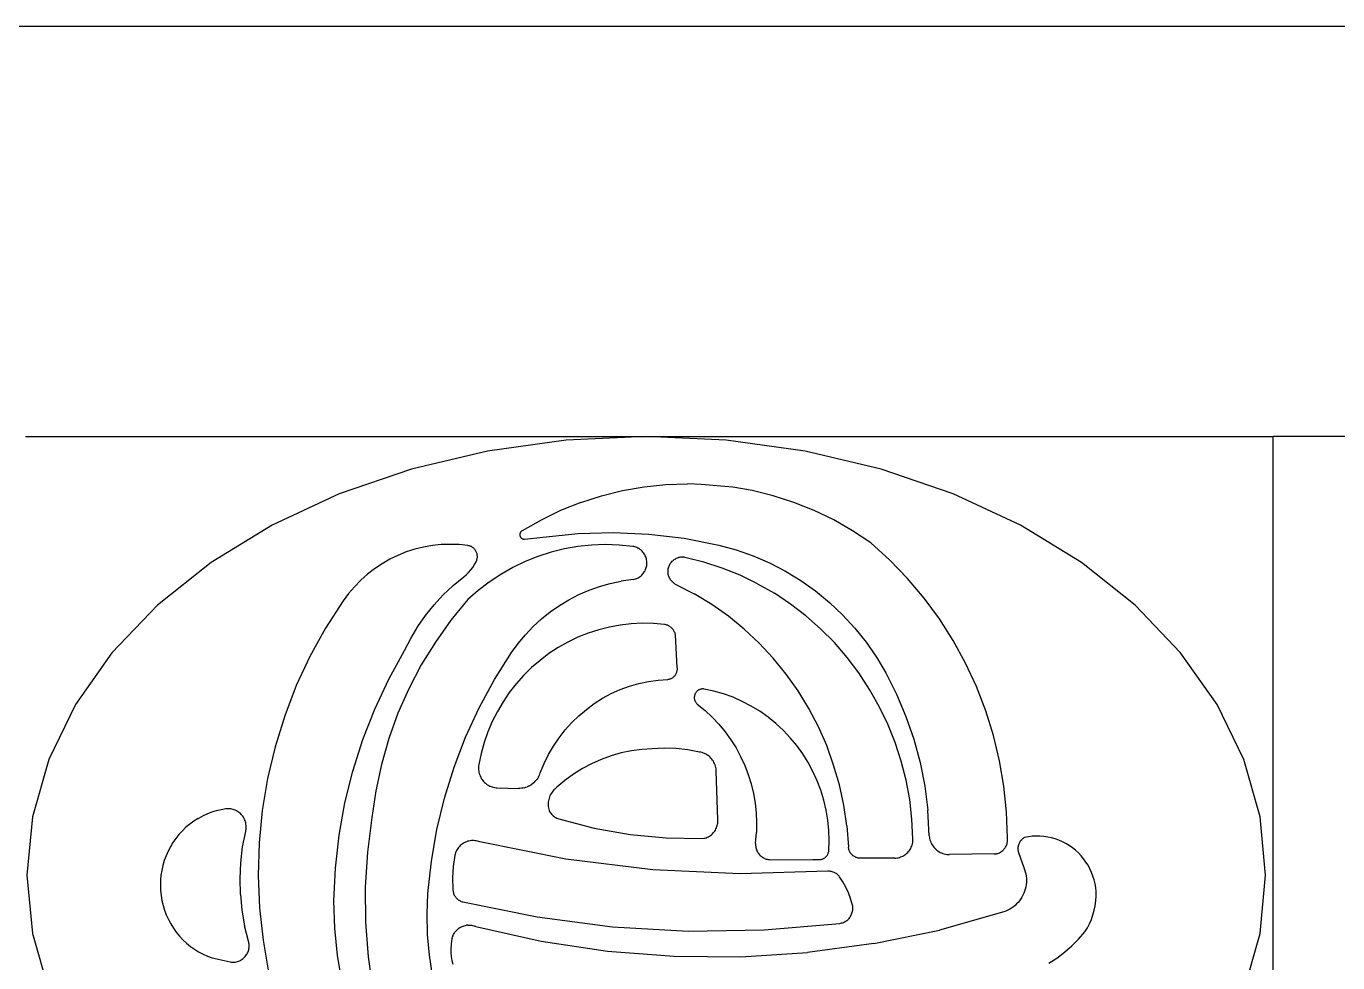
# Model space of a CAD drawing. Extents: x 396092 to 455492, y 17293 to 132793.
# Drawn here: x 421799.6 to 422009, y 60957 to 61106.4 of the extents above; entities that cross this region are included whole.
import ezdxf

# ---------------------------------------------------------------- set-up
doc = ezdxf.new("R2010")
doc.units = 0
doc.header["$LTSCALE"] = 1000
doc.header["$MEASUREMENT"] = 0
doc.layers.add('MU', color=34, linetype='Continuous')

msp = doc.modelspace()

# ---------------------------------------------------------------- linework, layer by layer
at = {"layer": 'MU', "color": 37}
for p, q in [((417801.55, 61106.41), (423231.55, 61106.41)), ((421799.51, 61040.95), (421898.63, 61040.95)), ((421885.85, 61040.37), (421873.28, 61038.62)), ((421898.63, 61040.95), (421885.85, 61040.37)), ((421898.63, 61040.95), (421998.73, 61040.95)), ((421911.41, 61040.37), (421898.63, 61040.95)), ((421923.98, 61038.62), (421911.41, 61040.37)), ((422018.51, 61040.95), (421998.73, 61040.95)), ((421998.73, 60900.95), (421998.73, 61040.95)), ((421873.28, 61038.62), (421861.13, 61035.75)), ((421936.13, 61035.75), (421923.98, 61038.62)), ((421861.13, 61035.75), (421849.6, 61031.78)), ((421947.66, 61031.78), (421936.13, 61035.75)), ((421901.73, 61033.27), (421905.19, 61033.39)), ((421907.41, 61033.31), (421905.19, 61033.39)), ((421849.6, 61031.78), (421838.88, 61026.78)), ((421888.19, 61030.42), (421891.5, 61031.48)), ((421891.5, 61031.48), (421894.86, 61032.31)), ((421894.86, 61032.31), (421898.28, 61032.91)), ((421898.28, 61032.91), (421901.73, 61033.27)), ((421912.45, 61032.85), (421907.41, 61033.31)), ((421915.52, 61032.32), (421912.45, 61032.85)), ((421918.89, 61031.49), (421915.52, 61032.32)), ((421922.19, 61030.43), (421918.89, 61031.49)), ((421958.38, 61026.78), (421947.66, 61031.78)), ((421888.19, 61030.42), (421884.96, 61029.13)), ((421925.42, 61029.14), (421922.19, 61030.43)), ((421881.83, 61027.62), (421878.8, 61025.9)), ((421884.96, 61029.13), (421881.83, 61027.62)), ((421928.56, 61027.63), (421925.42, 61029.14)), ((421931.58, 61025.91), (421928.56, 61027.63)), ((421838.88, 61026.78), (421829.15, 61020.83)), ((421878.44, 61025.34), (421878.43, 61025.29)), ((421878.43, 61025.29), (421878.43, 61025.24)), ((421878.43, 61025.24), (421878.44, 61025.2)), ((421878.45, 61025.43), (421878.44, 61025.38)), ((421878.44, 61025.38), (421878.44, 61025.34)), ((421878.44, 61025.2), (421878.44, 61025.15)), ((421878.44, 61025.15), (421878.45, 61025.1)), ((421878.46, 61025.47), (421878.45, 61025.43)), ((421878.45, 61025.1), (421878.47, 61025.06)), ((421878.48, 61025.52), (421878.46, 61025.47)), ((421878.47, 61025.06), (421878.48, 61025.02)), ((421878.49, 61025.56), (421878.48, 61025.52)), ((421878.48, 61025.02), (421878.5, 61024.97)), ((421878.51, 61025.6), (421878.49, 61025.56)), ((421878.54, 61025.65), (421878.51, 61025.6)), ((421878.56, 61025.68), (421878.54, 61025.65)), ((421878.59, 61025.72), (421878.56, 61025.68)), ((421878.62, 61025.76), (421878.59, 61025.72)), ((421878.65, 61025.79), (421878.62, 61025.76)), ((421878.69, 61025.82), (421878.65, 61025.79)), ((421878.72, 61025.85), (421878.69, 61025.82)), ((421878.76, 61025.87), (421878.72, 61025.85)), ((421878.8, 61025.9), (421878.76, 61025.87)), ((421882.13, 61024.89), (421887.75, 61025.47)), ((421887.75, 61025.47), (421893.4, 61025.64)), ((421893.4, 61025.64), (421899.05, 61025.38)), ((421899.05, 61025.38), (421904.67, 61024.7)), ((421934.49, 61023.98), (421931.58, 61025.91)), ((421968.11, 61020.83), (421958.38, 61026.78)), ((421861.67, 61022.96), (421860.31, 61022.52)), ((421863.06, 61023.3), (421861.67, 61022.96)), ((421864.47, 61023.55), (421863.06, 61023.3)), ((421865.89, 61023.69), (421864.47, 61023.55)), ((421867.31, 61023.74), (421865.89, 61023.69)), ((421868.74, 61023.69), (421867.31, 61023.74)), ((421870.16, 61023.54), (421868.74, 61023.69)), ((421870.27, 61023.52), (421870.16, 61023.54)), ((421870.39, 61023.5), (421870.27, 61023.52)), ((421870.5, 61023.46), (421870.39, 61023.5)), ((421870.6, 61023.42), (421870.5, 61023.46)), ((421870.71, 61023.37), (421870.6, 61023.42)), ((421870.81, 61023.31), (421870.71, 61023.37)), ((421870.9, 61023.25), (421870.81, 61023.31)), ((421871, 61023.18), (421870.9, 61023.25)), ((421871.08, 61023.11), (421871, 61023.18)), ((421871.17, 61023.03), (421871.08, 61023.11)), ((421871.24, 61022.94), (421871.17, 61023.03)), ((421871.32, 61022.85), (421871.24, 61022.94)), ((421878.5, 61024.97), (421878.52, 61024.93)), ((421878.52, 61024.93), (421878.55, 61024.89)), ((421878.55, 61024.89), (421878.57, 61024.85)), ((421878.57, 61024.85), (421878.6, 61024.82)), ((421878.6, 61024.82), (421878.63, 61024.78)), ((421878.63, 61024.78), (421878.67, 61024.75)), ((421878.67, 61024.75), (421878.7, 61024.72)), ((421878.7, 61024.72), (421878.74, 61024.69)), ((421878.74, 61024.69), (421878.78, 61024.67)), ((421878.78, 61024.67), (421878.82, 61024.65)), ((421878.82, 61024.65), (421878.86, 61024.63)), ((421878.86, 61024.63), (421878.9, 61024.61)), ((421878.9, 61024.61), (421878.95, 61024.6)), ((421878.95, 61024.6), (421878.99, 61024.59)), ((421878.99, 61024.59), (421879.04, 61024.58)), ((421879.04, 61024.58), (421879.08, 61024.57)), ((421879.08, 61024.57), (421879.13, 61024.57)), ((421879.13, 61024.57), (421879.17, 61024.57)), ((421879.17, 61024.57), (421882.13, 61024.89)), ((421885.56, 61023), (421883.43, 61022.47)), ((421887.72, 61023.38), (421885.56, 61023)), ((421889.9, 61023.61), (421887.72, 61023.38)), ((421892.09, 61023.69), (421889.9, 61023.61)), ((421894.28, 61023.62), (421892.09, 61023.69)), ((421896.46, 61023.4), (421894.28, 61023.62)), ((421896.63, 61023.37), (421896.46, 61023.4)), ((421896.8, 61023.33), (421896.63, 61023.37)), ((421896.96, 61023.28), (421896.8, 61023.33)), ((421897.13, 61023.22), (421896.96, 61023.28)), ((421897.28, 61023.15), (421897.13, 61023.22)), ((421897.43, 61023.06), (421897.28, 61023.15)), ((421897.58, 61022.97), (421897.43, 61023.06)), ((421897.72, 61022.86), (421897.58, 61022.97)), ((421904.67, 61024.7), (421910.22, 61023.61)), ((421910.22, 61023.61), (421912.98, 61022.86)), ((421937.52, 61021.24), (421934.49, 61023.98)), ((421829.15, 61020.83), (421820.58, 61014.01)), ((421857.69, 61021.36), (421856.45, 61020.65)), ((421858.98, 61021.98), (421857.69, 61021.36)), ((421860.31, 61022.52), (421858.98, 61021.98)), ((421871.22, 61020.51), (421871.47, 61020.97)), ((421871.38, 61022.75), (421871.32, 61022.85)), ((421871.44, 61022.65), (421871.38, 61022.75)), ((421871.49, 61022.55), (421871.44, 61022.65)), ((421871.47, 61020.97), (421871.52, 61021.08)), ((421871.54, 61022.44), (421871.49, 61022.55)), ((421871.52, 61021.08), (421871.56, 61021.19)), ((421871.58, 61022.33), (421871.54, 61022.44)), ((421871.56, 61021.19), (421871.6, 61021.3)), ((421871.61, 61022.22), (421871.58, 61022.33)), ((421871.6, 61021.3), (421871.63, 61021.41)), ((421871.64, 61022.11), (421871.61, 61022.22)), ((421871.63, 61021.41), (421871.65, 61021.53)), ((421871.65, 61021.99), (421871.64, 61022.11)), ((421871.66, 61021.88), (421871.65, 61021.99)), ((421871.65, 61021.53), (421871.66, 61021.64)), ((421871.66, 61021.76), (421871.66, 61021.88)), ((421871.66, 61021.64), (421871.66, 61021.76)), ((421879.3, 61020.98), (421877.31, 61020.03)), ((421881.34, 61021.8), (421879.3, 61020.98)), ((421883.43, 61022.47), (421881.34, 61021.8)), ((421897.85, 61022.75), (421897.72, 61022.86)), ((421897.98, 61022.63), (421897.85, 61022.75)), ((421898.09, 61022.5), (421897.98, 61022.63)), ((421898.2, 61022.36), (421898.09, 61022.5)), ((421898.3, 61022.22), (421898.2, 61022.36)), ((421898.39, 61022.07), (421898.3, 61022.22)), ((421898.47, 61021.91), (421898.39, 61022.07)), ((421898.54, 61021.75), (421898.47, 61021.91)), ((421898.6, 61021.59), (421898.54, 61021.75)), ((421898.64, 61021.42), (421898.6, 61021.59)), ((421898.68, 61021.25), (421898.64, 61021.42)), ((421898.71, 61021.07), (421898.68, 61021.25)), ((421898.72, 61020.9), (421898.71, 61021.07)), ((421898.72, 61020.72), (421898.72, 61020.9)), ((421902.47, 61020.68), (421902.56, 61020.8)), ((421902.56, 61020.8), (421902.65, 61020.92)), ((421902.65, 61020.92), (421902.75, 61021.03)), ((421902.75, 61021.03), (421902.86, 61021.13)), ((421902.86, 61021.13), (421902.98, 61021.23)), ((421902.98, 61021.23), (421903.1, 61021.32)), ((421903.1, 61021.32), (421903.22, 61021.4)), ((421903.22, 61021.4), (421903.36, 61021.47)), ((421903.36, 61021.47), (421903.49, 61021.53)), ((421903.49, 61021.53), (421903.63, 61021.59)), ((421903.63, 61021.59), (421903.77, 61021.63)), ((421903.92, 61021.66), (421903.77, 61021.63)), ((421904.07, 61021.69), (421903.92, 61021.66)), ((421904.21, 61021.7), (421904.07, 61021.69)), ((421904.36, 61021.7), (421904.21, 61021.7)), ((421904.51, 61021.7), (421904.36, 61021.7)), ((421904.66, 61021.68), (421904.51, 61021.7)), ((421904.8, 61021.66), (421904.66, 61021.68)), ((421907.8, 61020.91), (421904.8, 61021.66)), ((421910.74, 61019.96), (421907.8, 61020.91)), ((421912.98, 61022.86), (421915.68, 61021.91)), ((421915.68, 61021.91), (421918.31, 61020.78)), ((421940.36, 61018.29), (421937.52, 61021.24)), ((421976.69, 61014.01), (421968.11, 61020.83)), ((421854.11, 61018.97), (421853.03, 61018.01)), ((421855.25, 61019.85), (421854.11, 61018.97)), ((421856.45, 61020.65), (421855.25, 61019.85)), ((421869.48, 61018.56), (421869.88, 61018.89)), ((421869.88, 61018.89), (421870.26, 61019.26)), ((421870.26, 61019.26), (421870.61, 61019.65)), ((421870.61, 61019.65), (421870.93, 61020.07)), ((421870.93, 61020.07), (421871.22, 61020.51)), ((421875.4, 61018.94), (421873.56, 61017.72)), ((421877.31, 61020.03), (421875.4, 61018.94)), ((421897.66, 61018.61), (421897.79, 61018.72)), ((421897.79, 61018.72), (421897.92, 61018.84)), ((421897.92, 61018.84), (421898.04, 61018.96)), ((421898.04, 61018.96), (421898.15, 61019.1)), ((421898.15, 61019.1), (421898.26, 61019.24)), ((421898.26, 61019.24), (421898.35, 61019.39)), ((421898.35, 61019.39), (421898.43, 61019.54)), ((421898.43, 61019.54), (421898.51, 61019.7)), ((421898.51, 61019.7), (421898.57, 61019.86)), ((421898.57, 61019.86), (421898.62, 61020.03)), ((421898.62, 61020.03), (421898.67, 61020.2)), ((421898.67, 61020.2), (421898.7, 61020.37)), ((421898.7, 61020.37), (421898.72, 61020.55)), ((421898.72, 61020.55), (421898.72, 61020.72)), ((421902.1, 61019.54), (421902.12, 61019.69)), ((421902.1, 61019.38), (421902.1, 61019.54)), ((421902.11, 61019.23), (421902.1, 61019.38)), ((421902.12, 61019.08), (421902.11, 61019.23)), ((421902.12, 61019.69), (421902.14, 61019.84)), ((421902.15, 61018.93), (421902.12, 61019.08)), ((421902.14, 61019.84), (421902.17, 61019.99)), ((421902.18, 61018.79), (421902.15, 61018.93)), ((421902.17, 61019.99), (421902.21, 61020.13)), ((421902.23, 61018.64), (421902.18, 61018.79)), ((421902.21, 61020.13), (421902.26, 61020.27)), ((421902.26, 61020.27), (421902.33, 61020.41)), ((421902.33, 61020.41), (421902.39, 61020.55)), ((421902.39, 61020.55), (421902.47, 61020.68)), ((421913.6, 61018.8), (421910.74, 61019.96)), ((421916.39, 61017.46), (421913.6, 61018.8)), ((421918.31, 61020.78), (421920.86, 61019.46)), ((421920.86, 61019.46), (421923.31, 61017.96)), ((421852.02, 61016.98), (421851.08, 61015.89)), ((421853.03, 61018.01), (421852.02, 61016.98)), ((421866.22, 61015.7), (421867.8, 61017.19)), ((421867.8, 61017.19), (421869.48, 61018.56)), ((421873.56, 61017.72), (421871.8, 61016.38)), ((421889.5, 61016.42), (421891.18, 61017.02)), ((421891.18, 61017.02), (421892.89, 61017.5)), ((421892.89, 61017.5), (421894.63, 61017.87)), ((421896.56, 61018.14), (421894.63, 61017.87)), ((421896.56, 61018.14), (421896.73, 61018.17)), ((421896.73, 61018.17), (421896.89, 61018.22)), ((421896.89, 61018.22), (421897.05, 61018.28)), ((421897.05, 61018.28), (421897.21, 61018.35)), ((421897.21, 61018.35), (421897.37, 61018.42)), ((421897.37, 61018.42), (421897.51, 61018.51)), ((421897.51, 61018.51), (421897.66, 61018.61)), ((421902.28, 61018.5), (421902.23, 61018.64)), ((421902.35, 61018.36), (421902.28, 61018.5)), ((421902.42, 61018.23), (421902.35, 61018.36)), ((421902.5, 61018.1), (421902.42, 61018.23)), ((421902.59, 61017.98), (421902.5, 61018.1)), ((421902.69, 61017.86), (421902.59, 61017.98)), ((421902.79, 61017.76), (421902.69, 61017.86)), ((421902.9, 61017.65), (421902.79, 61017.76)), ((421903.02, 61017.56), (421902.9, 61017.65)), ((421903.14, 61017.48), (421903.02, 61017.56)), ((421903.27, 61017.4), (421903.14, 61017.48)), ((421903.27, 61017.4), (421906.29, 61015.84)), ((421916.39, 61017.46), (421919.08, 61015.93)), ((421923.31, 61017.96), (421925.65, 61016.3)), ((421943.01, 61015.16), (421940.36, 61018.29)), ((421850.22, 61014.73), (421847.42, 61010.39)), ((421851.08, 61015.89), (421850.22, 61014.73)), ((421864.74, 61014.1), (421866.22, 61015.7)), ((421870.14, 61014.92), (421867.43, 61011.62)), ((421871.8, 61016.38), (421870.14, 61014.92)), ((421884.76, 61013.98), (421886.28, 61014.9)), ((421886.28, 61014.9), (421887.87, 61015.72)), ((421887.87, 61015.72), (421889.5, 61016.42)), ((421909.08, 61014.15), (421906.29, 61015.84)), ((421921.66, 61014.21), (421919.08, 61015.93)), ((421925.65, 61016.3), (421927.88, 61014.47)), ((421945.44, 61011.85), (421943.01, 61015.16)), ((421820.58, 61014.01), (421813.31, 61006.42)), ((421863.38, 61012.4), (421864.74, 61014.1)), ((421881.9, 61011.83), (421883.29, 61012.95)), ((421883.29, 61012.95), (421884.76, 61013.98)), ((421911.75, 61012.27), (421909.08, 61014.15)), ((421924.13, 61012.32), (421921.66, 61014.21)), ((421927.88, 61014.47), (421929.98, 61012.49)), ((421929.98, 61012.49), (421931.93, 61010.36)), ((421983.96, 61006.42), (421976.69, 61014.01)), ((421847.42, 61010.39), (421844.93, 61005.87)), ((421861.02, 61008.74), (421862.14, 61010.61)), ((421862.14, 61010.61), (421863.38, 61012.4)), ((421867.43, 61011.62), (421864.95, 61008.15)), ((421879.34, 61009.32), (421880.58, 61010.62)), ((421880.58, 61010.62), (421881.9, 61011.83)), ((421892.74, 61010.55), (421891.03, 61010.12)), ((421894.48, 61010.86), (421892.74, 61010.55)), ((421896.23, 61011.06), (421894.48, 61010.86)), ((421897.99, 61011.15), (421896.23, 61011.06)), ((421899.76, 61011.11), (421897.99, 61011.15)), ((421901.52, 61010.95), (421899.76, 61011.11)), ((421901.65, 61010.93), (421901.52, 61010.95)), ((421901.78, 61010.9), (421901.65, 61010.93)), ((421901.91, 61010.87), (421901.78, 61010.9)), ((421902.04, 61010.82), (421901.91, 61010.87)), ((421902.16, 61010.76), (421902.04, 61010.82)), ((421902.28, 61010.7), (421902.16, 61010.76)), ((421902.4, 61010.62), (421902.28, 61010.7)), ((421902.51, 61010.54), (421902.4, 61010.62)), ((421902.62, 61010.46), (421902.51, 61010.54)), ((421902.72, 61010.36), (421902.62, 61010.46)), ((421902.81, 61010.26), (421902.72, 61010.36)), ((421914.28, 61010.21), (421911.75, 61012.27)), ((421926.46, 61010.27), (421924.13, 61012.32)), ((421931.93, 61010.36), (421933.74, 61008.11)), ((421947.65, 61008.38), (421945.44, 61011.85)), ((421860.03, 61006.79), (421861.02, 61008.74)), ((421878.19, 61007.94), (421879.34, 61009.32)), ((421887.71, 61008.91), (421886.11, 61008.15)), ((421889.35, 61009.57), (421887.71, 61008.91)), ((421891.03, 61010.12), (421889.35, 61009.57)), ((421902.9, 61010.15), (421902.81, 61010.26)), ((421902.98, 61010.04), (421902.9, 61010.15)), ((421903.05, 61009.92), (421902.98, 61010.04)), ((421903.11, 61009.8), (421903.05, 61009.92)), ((421903.17, 61009.68), (421903.11, 61009.8)), ((421903.22, 61009.55), (421903.17, 61009.68)), ((421903.26, 61009.41), (421903.22, 61009.55)), ((421903.29, 61009.28), (421903.26, 61009.41)), ((421903.58, 61004.11), (421903.29, 61009.28)), ((421916.67, 61007.98), (421914.28, 61010.21)), ((421928.66, 61008.06), (421926.46, 61010.27)), ((421949.62, 61004.77), (421947.65, 61008.38)), ((421813.31, 61006.42), (421807.48, 60998.18)), ((421857.51, 61002.2), (421860.03, 61006.79)), ((421864.95, 61008.15), (421862.7, 61004.5)), ((421874.39, 61002.15), (421877.13, 61006.48)), ((421877.13, 61006.48), (421878.19, 61007.94)), ((421883.08, 61006.3), (421881.67, 61005.23)), ((421884.57, 61007.28), (421883.08, 61006.3)), ((421886.11, 61008.15), (421884.57, 61007.28)), ((421918.91, 61005.59), (421916.67, 61007.98)), ((421930.7, 61005.71), (421928.66, 61008.06)), ((421933.74, 61008.11), (421935.39, 61005.73)), ((421989.78, 60998.18), (421983.96, 61006.42)), ((421844.93, 61005.87), (421842.75, 61001.19)), ((421862.7, 61004.5), (421860.71, 61000.71)), ((421880.32, 61004.07), (421879.05, 61002.82)), ((421881.67, 61005.23), (421880.32, 61004.07)), ((421903.59, 61004), (421903.58, 61004.11)), ((421920.98, 61003.05), (421918.91, 61005.59)), ((421932.59, 61003.22), (421930.7, 61005.71)), ((421935.39, 61005.73), (421936.88, 61003.24)), ((421951.35, 61001.03), (421949.62, 61004.77)), ((421855.29, 60997.46), (421857.51, 61002.2)), ((421871.94, 60997.64), (421874.39, 61002.15)), ((421879.05, 61002.82), (421877.86, 61001.49)), ((421898.97, 61001.86), (421900.52, 61002.08)), ((421900.52, 61002.08), (421902.08, 61002.19)), ((421902.08, 61002.19), (421902.19, 61002.21)), ((421902.19, 61002.21), (421902.3, 61002.23)), ((421902.3, 61002.23), (421902.41, 61002.26)), ((421902.41, 61002.26), (421902.51, 61002.3)), ((421902.51, 61002.3), (421902.62, 61002.34)), ((421902.62, 61002.34), (421902.72, 61002.39)), ((421902.72, 61002.39), (421902.81, 61002.45)), ((421902.81, 61002.45), (421902.91, 61002.51)), ((421902.91, 61002.51), (421902.99, 61002.58)), ((421902.99, 61002.58), (421903.08, 61002.66)), ((421903.08, 61002.66), (421903.16, 61002.74)), ((421903.16, 61002.74), (421903.23, 61002.83)), ((421903.23, 61002.83), (421903.3, 61002.92)), ((421903.3, 61002.92), (421903.36, 61003.01)), ((421903.36, 61003.01), (421903.41, 61003.11)), ((421903.41, 61003.11), (421903.46, 61003.22)), ((421903.46, 61003.22), (421903.5, 61003.32)), ((421903.5, 61003.32), (421903.53, 61003.43)), ((421903.53, 61003.43), (421903.56, 61003.54)), ((421903.56, 61003.54), (421903.58, 61003.65)), ((421903.58, 61003.65), (421903.59, 61003.77)), ((421903.6, 61003.88), (421903.59, 61004)), ((421903.59, 61003.77), (421903.6, 61003.88)), ((421922.88, 61000.37), (421920.98, 61003.05)), ((421934.3, 61000.6), (421932.59, 61003.22)), ((421936.88, 61003.24), (421938.61, 60999.81)), ((421842.75, 61001.19), (421840.89, 60996.36)), ((421860.71, 61000.71), (421858.98, 60996.79)), ((421876.76, 61000.08), (421875.76, 60998.6)), ((421877.86, 61001.49), (421876.76, 61000.08)), ((421891.66, 60999.18), (421893.05, 60999.92)), ((421893.05, 60999.92), (421894.47, 61000.56)), ((421894.47, 61000.56), (421895.94, 61001.1)), ((421895.94, 61001.1), (421897.45, 61001.54)), ((421897.45, 61001.54), (421898.97, 61001.86)), ((421906.44, 60999.92), (421906.4, 60999.84)), ((421906.48, 61000), (421906.44, 60999.92)), ((421906.53, 61000.07), (421906.48, 61000)), ((421906.59, 61000.15), (421906.53, 61000.07)), ((421906.64, 61000.22), (421906.59, 61000.15)), ((421906.71, 61000.28), (421906.64, 61000.22)), ((421906.77, 61000.34), (421906.71, 61000.28)), ((421906.84, 61000.4), (421906.77, 61000.34)), ((421906.92, 61000.45), (421906.84, 61000.4)), ((421906.99, 61000.5), (421906.92, 61000.45)), ((421907.07, 61000.54), (421906.99, 61000.5)), ((421907.16, 61000.57), (421907.07, 61000.54)), ((421907.24, 61000.6), (421907.16, 61000.57)), ((421907.33, 61000.63), (421907.24, 61000.6)), ((421907.42, 61000.64), (421907.33, 61000.63)), ((421907.5, 61000.66), (421907.42, 61000.64)), ((421907.59, 61000.66), (421907.5, 61000.66)), ((421907.68, 61000.66), (421907.59, 61000.66)), ((421907.77, 61000.66), (421907.68, 61000.66)), ((421907.86, 61000.64), (421907.77, 61000.66)), ((421909.43, 61000.31), (421907.86, 61000.64)), ((421910.97, 60999.87), (421909.43, 61000.31)), ((421912.48, 60999.33), (421910.97, 60999.87)), ((421924.59, 60997.56), (421922.88, 61000.37)), ((421935.84, 60997.88), (421934.3, 61000.6)), ((421952.84, 60997.18), (421951.35, 61001.03)), ((421807.48, 60998.18), (421803.21, 60989.41)), ((421875.76, 60998.6), (421874.85, 60997.06)), ((421889.06, 60997.41), (421890.33, 60998.34)), ((421890.33, 60998.34), (421891.66, 60999.18)), ((421906.3, 60999.39), (421906.29, 60999.3)), ((421906.29, 60999.3), (421906.3, 60999.21)), ((421906.31, 60999.48), (421906.3, 60999.39)), ((421906.3, 60999.21), (421906.3, 60999.12)), ((421906.3, 60999.12), (421906.32, 60999.03)), ((421906.32, 60999.57), (421906.31, 60999.48)), ((421906.34, 60999.66), (421906.32, 60999.57)), ((421906.32, 60999.03), (421906.34, 60998.94)), ((421906.37, 60999.75), (421906.34, 60999.66)), ((421906.34, 60998.94), (421906.36, 60998.85)), ((421906.36, 60998.85), (421906.4, 60998.77)), ((421906.4, 60999.84), (421906.37, 60999.75)), ((421906.4, 60998.77), (421906.43, 60998.68)), ((421906.43, 60998.68), (421906.48, 60998.6)), ((421906.48, 60998.6), (421906.52, 60998.53)), ((421906.52, 60998.53), (421906.58, 60998.45)), ((421906.58, 60998.45), (421906.63, 60998.38)), ((421906.63, 60998.38), (421906.7, 60998.32)), ((421906.7, 60998.32), (421906.76, 60998.25)), ((421906.76, 60998.25), (421908.03, 60997.22)), ((421913.96, 60998.68), (421912.48, 60999.33)), ((421915.38, 60997.94), (421913.96, 60998.68)), ((421916.76, 60997.1), (421915.38, 60997.94)), ((421937.2, 60995.05), (421935.84, 60997.88)), ((421938.61, 60999.81), (421940.1, 60996.27)), ((421994.05, 60989.41), (421989.78, 60998.18)), ((421840.89, 60996.36), (421839.36, 60991.41)), ((421853.38, 60992.58), (421855.29, 60997.46)), ((421858.98, 60996.79), (421857.52, 60992.75)), ((421869.79, 60992.98), (421871.94, 60997.64)), ((421874.85, 60997.06), (421874.04, 60995.45)), ((421886.73, 60995.3), (421887.86, 60996.39)), ((421887.86, 60996.39), (421889.06, 60997.41)), ((421908.03, 60997.22), (421909.17, 60996.16)), ((421909.17, 60996.16), (421910.23, 60995.03)), ((421918.08, 60996.18), (421916.76, 60997.1)), ((421919.33, 60995.16), (421918.08, 60996.18)), ((421926.11, 60994.64), (421924.59, 60997.56)), ((421940.1, 60996.27), (421941.35, 60992.63)), ((421954.06, 60993.23), (421952.84, 60997.18)), ((421873.34, 60993.8), (421872.75, 60992.11)), ((421874.04, 60995.45), (421873.34, 60993.8)), ((421884.7, 60992.87), (421885.67, 60994.12)), ((421885.67, 60994.12), (421886.73, 60995.3)), ((421910.23, 60995.03), (421911.22, 60993.83)), ((421911.22, 60993.83), (421912.13, 60992.57)), ((421920.52, 60994.06), (421919.33, 60995.16)), ((421921.63, 60992.88), (421920.52, 60994.06)), ((421927.44, 60991.62), (421926.11, 60994.64)), ((421938.37, 60992.14), (421937.2, 60995.05)), ((421851.79, 60987.57), (421853.38, 60992.58)), ((421857.52, 60992.75), (421856.34, 60988.62)), ((421867.94, 60988.17), (421869.79, 60992.98)), ((421872.75, 60992.11), (421872.26, 60990.37)), ((421883.02, 60990.19), (421883.81, 60991.56)), ((421883.81, 60991.56), (421884.7, 60992.87)), ((421912.13, 60992.57), (421912.96, 60991.25)), ((421922.66, 60991.63), (421921.63, 60992.88)), ((421923.61, 60990.31), (421922.66, 60991.63)), ((421928.55, 60988.51), (421927.44, 60991.62)), ((421939.34, 60989.16), (421938.37, 60992.14)), ((421941.35, 60992.63), (421942.35, 60988.91)), ((421955.03, 60989.22), (421954.06, 60993.23)), ((421803.21, 60989.41), (421800.61, 60980.28)), ((421839.36, 60991.41), (421838.17, 60986.37)), ((421872.26, 60990.37), (421871.89, 60988.61)), ((421882.32, 60988.76), (421883.02, 60990.19)), ((421891.43, 60989.42), (421889.9, 60988.74)), ((421893, 60989.99), (421891.43, 60989.42)), ((421894.61, 60990.45), (421893, 60989.99)), ((421896.25, 60990.79), (421894.61, 60990.45)), ((421897.91, 60991.01), (421896.25, 60990.79)), ((421899.58, 60991.11), (421897.91, 60991.01)), ((421901.48, 60991.19), (421899.58, 60991.11)), ((421903.38, 60991.14), (421901.48, 60991.19)), ((421905.27, 60990.94), (421903.38, 60991.14)), ((421907.14, 60990.6), (421905.27, 60990.94)), ((421907.35, 60990.56), (421907.14, 60990.6)), ((421907.55, 60990.51), (421907.35, 60990.56)), ((421907.75, 60990.44), (421907.55, 60990.51)), ((421907.94, 60990.36), (421907.75, 60990.44)), ((421908.13, 60990.27), (421907.94, 60990.36)), ((421908.31, 60990.17), (421908.13, 60990.27)), ((421908.49, 60990.05), (421908.31, 60990.17)), ((421908.65, 60989.92), (421908.49, 60990.05)), ((421908.81, 60989.78), (421908.65, 60989.92)), ((421908.96, 60989.63), (421908.81, 60989.78)), ((421909.09, 60989.47), (421908.96, 60989.63)), ((421909.22, 60989.3), (421909.09, 60989.47)), ((421912.96, 60991.25), (421913.7, 60989.88)), ((421913.7, 60989.88), (421914.35, 60988.46)), ((421924.48, 60988.93), (421923.61, 60990.31)), ((421996.65, 60980.28), (421994.05, 60989.41)), ((421850.52, 60982.48), (421851.79, 60987.57)), ((421856.34, 60988.62), (421855.43, 60984.42)), ((421866.41, 60983.26), (421867.94, 60988.17)), ((421871.86, 60988.41), (421871.84, 60988.2)), ((421871.84, 60988.2), (421871.84, 60987.99)), ((421871.84, 60987.99), (421871.85, 60987.78)), ((421871.85, 60987.78), (421871.87, 60987.57)), ((421871.89, 60988.61), (421871.86, 60988.41)), ((421871.87, 60987.57), (421871.91, 60987.37)), ((421871.91, 60987.37), (421871.96, 60987.16)), ((421881.63, 60987.06), (421881.71, 60987.29)), ((421881.71, 60987.29), (421882.32, 60988.76)), ((421888.42, 60987.95), (421886.99, 60987.06)), ((421889.9, 60988.74), (421888.42, 60987.95)), ((421909.34, 60989.13), (421909.22, 60989.3)), ((421909.44, 60988.94), (421909.34, 60989.13)), ((421909.53, 60988.75), (421909.44, 60988.94)), ((421909.61, 60988.55), (421909.53, 60988.75)), ((421909.68, 60988.35), (421909.61, 60988.55)), ((421909.73, 60988.15), (421909.68, 60988.35)), ((421909.77, 60987.94), (421909.73, 60988.15)), ((421909.79, 60987.73), (421909.77, 60987.94)), ((421909.8, 60987.52), (421909.79, 60987.73)), ((421910.07, 60979.85), (421909.8, 60987.52)), ((421914.35, 60988.46), (421914.91, 60987)), ((421925.24, 60987.5), (421924.48, 60988.93)), ((421925.92, 60986.02), (421925.24, 60987.5)), ((421929.46, 60985.34), (421928.55, 60988.51)), ((421940.12, 60986.11), (421939.34, 60989.16)), ((421942.35, 60988.91), (421943.1, 60985.13)), ((421955.72, 60985.14), (421955.03, 60989.22)), ((421838.17, 60986.37), (421837.32, 60981.25)), ((421871.96, 60987.16), (421872.03, 60986.97)), ((421872.03, 60986.97), (421872.1, 60986.77)), ((421872.1, 60986.77), (421872.19, 60986.58)), ((421872.19, 60986.58), (421872.29, 60986.4)), ((421872.29, 60986.4), (421872.4, 60986.23)), ((421872.4, 60986.23), (421872.53, 60986.06)), ((421872.53, 60986.06), (421872.66, 60985.9)), ((421872.66, 60985.9), (421872.81, 60985.75)), ((421872.81, 60985.75), (421872.96, 60985.61)), ((421872.96, 60985.61), (421873.12, 60985.49)), ((421873.12, 60985.49), (421873.29, 60985.37)), ((421873.29, 60985.37), (421873.47, 60985.27)), ((421873.47, 60985.27), (421873.65, 60985.17)), ((421879.84, 60985.15), (421880.06, 60985.26)), ((421880.06, 60985.26), (421880.26, 60985.39)), ((421880.46, 60985.53), (421880.26, 60985.39)), ((421880.65, 60985.68), (421880.46, 60985.53)), ((421880.65, 60985.68), (421880.83, 60985.85)), ((421880.83, 60985.85), (421880.99, 60986.03)), ((421880.99, 60986.03), (421881.15, 60986.21)), ((421881.29, 60986.41), (421881.15, 60986.21)), ((421881.42, 60986.62), (421881.29, 60986.41)), ((421881.42, 60986.62), (421881.53, 60986.84)), ((421881.53, 60986.84), (421881.63, 60987.06)), ((421885.63, 60986.07), (421884.35, 60984.98)), ((421886.99, 60987.06), (421885.63, 60986.07)), ((421914.91, 60987), (421915.38, 60985.51)), ((421915.38, 60985.51), (421915.74, 60983.98)), ((421926.5, 60984.49), (421925.92, 60986.02)), ((421930.16, 60982.11), (421929.46, 60985.34)), ((421940.69, 60983.02), (421940.12, 60986.11)), ((421855.43, 60984.42), (421854.82, 60980.16)), ((421865.2, 60978.25), (421866.41, 60983.26)), ((421873.65, 60985.17), (421873.84, 60985.09)), ((421873.84, 60985.09), (421874.04, 60985.03)), ((421874.04, 60985.03), (421874.24, 60984.97)), ((421874.24, 60984.97), (421874.44, 60984.93)), ((421874.44, 60984.93), (421874.64, 60984.91)), ((421874.64, 60984.91), (421874.84, 60984.89)), ((421874.84, 60984.89), (421878.21, 60984.8)), ((421878.45, 60984.8), (421878.21, 60984.8)), ((421878.69, 60984.82), (421878.45, 60984.8)), ((421878.93, 60984.85), (421878.69, 60984.82)), ((421879.16, 60984.9), (421878.93, 60984.85)), ((421879.16, 60984.9), (421879.4, 60984.97)), ((421879.4, 60984.97), (421879.62, 60985.05)), ((421879.84, 60985.15), (421879.62, 60985.05)), ((421883.12, 60983.23), (421883.06, 60983.01)), ((421883.19, 60983.43), (421883.12, 60983.23)), ((421883.27, 60983.64), (421883.19, 60983.43)), ((421883.36, 60983.83), (421883.27, 60983.64)), ((421883.47, 60984.02), (421883.36, 60983.83)), ((421883.59, 60984.21), (421883.47, 60984.02)), ((421883.72, 60984.38), (421883.59, 60984.21)), ((421883.86, 60984.55), (421883.72, 60984.38)), ((421884.02, 60984.7), (421883.86, 60984.55)), ((421884.18, 60984.85), (421884.02, 60984.7)), ((421884.35, 60984.98), (421884.18, 60984.85)), ((421915.74, 60983.98), (421916.01, 60982.44)), ((421926.97, 60982.93), (421926.5, 60984.49)), ((421943.1, 60985.13), (421943.58, 60981.31)), ((421956.15, 60981.03), (421955.72, 60985.14)), ((421829.97, 60981.21), (421829.21, 60980.98)), ((421830.74, 60981.39), (421829.97, 60981.21)), ((421831.52, 60981.52), (421830.74, 60981.39)), ((421831.71, 60981.53), (421831.52, 60981.52)), ((421831.9, 60981.54), (421831.71, 60981.53)), ((421832.09, 60981.53), (421831.9, 60981.54)), ((421832.28, 60981.51), (421832.09, 60981.53)), ((421832.47, 60981.48), (421832.28, 60981.51)), ((421832.65, 60981.43), (421832.47, 60981.48)), ((421832.84, 60981.37), (421832.65, 60981.43)), ((421833.01, 60981.3), (421832.84, 60981.37)), ((421833.19, 60981.22), (421833.01, 60981.3)), ((421833.35, 60981.12), (421833.19, 60981.22)), ((421833.51, 60981.02), (421833.35, 60981.12)), ((421833.67, 60980.9), (421833.51, 60981.02)), ((421837.32, 60981.25), (421836.82, 60976.09)), ((421849.59, 60977.31), (421850.52, 60982.48)), ((421882.99, 60982.58), (421882.98, 60982.36)), ((421882.98, 60982.36), (421882.98, 60982.14)), ((421882.98, 60982.14), (421882.99, 60981.92)), ((421883.02, 60982.8), (421882.99, 60982.58)), ((421882.99, 60981.92), (421883.02, 60981.71)), ((421883.06, 60983.01), (421883.02, 60982.8)), ((421883.02, 60981.71), (421883.06, 60981.49)), ((421883.06, 60981.49), (421883.12, 60981.28)), ((421883.12, 60981.28), (421883.2, 60981.12)), ((421883.2, 60981.12), (421883.29, 60980.97)), ((421916.01, 60982.44), (421916.18, 60980.88)), ((421927.34, 60981.34), (421926.97, 60982.93)), ((421927.61, 60979.72), (421927.34, 60981.34)), ((421930.63, 60978.84), (421930.16, 60982.11)), ((421941.06, 60979.89), (421940.69, 60983.02)), ((421943.81, 60977.24), (421943.58, 60981.31)), ((421956.31, 60976.89), (421956.15, 60981.03)), ((421800.61, 60980.28), (421799.73, 60970.95)), ((421825.74, 60979.1), (421825.13, 60978.59)), ((421826.38, 60979.56), (421825.74, 60979.1)), ((421827.06, 60979.99), (421826.38, 60979.56)), ((421827.06, 60979.99), (421827.75, 60980.37)), ((421828.47, 60980.7), (421827.75, 60980.37)), ((421829.21, 60980.98), (421828.47, 60980.7)), ((421833.81, 60980.77), (421833.67, 60980.9)), ((421833.95, 60980.64), (421833.81, 60980.77)), ((421834.08, 60980.49), (421833.95, 60980.64)), ((421834.19, 60980.34), (421834.08, 60980.49)), ((421834.3, 60980.18), (421834.19, 60980.34)), ((421834.4, 60980.01), (421834.3, 60980.18)), ((421834.48, 60979.83), (421834.4, 60980.01)), ((421834.56, 60979.65), (421834.48, 60979.83)), ((421834.62, 60979.47), (421834.56, 60979.65)), ((421834.67, 60979.28), (421834.62, 60979.47)), ((421834.71, 60979.09), (421834.67, 60979.28)), ((421834.73, 60978.9), (421834.71, 60979.09)), ((421854.82, 60980.16), (421854.09, 60974.63)), ((421883.29, 60980.97), (421883.4, 60980.82)), ((421883.4, 60980.82), (421883.51, 60980.68)), ((421883.51, 60980.68), (421883.63, 60980.55)), ((421883.63, 60980.55), (421883.76, 60980.43)), ((421883.76, 60980.43), (421883.9, 60980.32)), ((421883.9, 60980.32), (421884.04, 60980.22)), ((421884.04, 60980.22), (421884.2, 60980.13)), ((421884.2, 60980.13), (421884.35, 60980.05)), ((421884.35, 60980.05), (421884.51, 60979.98)), ((421884.51, 60979.98), (421884.68, 60979.92)), ((421884.68, 60979.92), (421890.31, 60978.45)), ((421909.97, 60978.88), (421910.02, 60979.07)), ((421910.02, 60979.07), (421910.05, 60979.26)), ((421910.05, 60979.26), (421910.07, 60979.46)), ((421910.08, 60979.65), (421910.07, 60979.85)), ((421910.07, 60979.46), (421910.08, 60979.65)), ((421916.18, 60980.88), (421916.25, 60979.32)), ((421916.25, 60979.32), (421916.22, 60977.75)), ((421927.78, 60978.1), (421927.61, 60979.72)), ((421941.22, 60976.75), (421941.06, 60979.89)), ((421997.53, 60970.95), (421996.65, 60980.28)), ((421823.51, 60976.82), (421823.05, 60976.17)), ((421824.01, 60977.45), (421823.51, 60976.82)), ((421824.55, 60978.03), (421824.01, 60977.45)), ((421825.13, 60978.59), (421824.55, 60978.03)), ((421834.18, 60975.45), (421834.67, 60977.93)), ((421834.67, 60977.93), (421834.71, 60978.12)), ((421834.71, 60978.12), (421834.73, 60978.31)), ((421834.75, 60978.7), (421834.73, 60978.9)), ((421834.73, 60978.31), (421834.75, 60978.51)), ((421834.75, 60978.51), (421834.75, 60978.7)), ((421848.99, 60972.08), (421849.59, 60977.31)), ((421864.32, 60973.18), (421865.2, 60978.25)), ((421890.31, 60978.45), (421896.04, 60977.44)), ((421896.04, 60977.44), (421901.82, 60976.89)), ((421901.82, 60976.89), (421907.63, 60976.79)), ((421907.63, 60976.79), (421907.82, 60976.83)), ((421907.82, 60976.83), (421908.01, 60976.87)), ((421908.01, 60976.87), (421908.2, 60976.93)), ((421908.2, 60976.93), (421908.38, 60977.01)), ((421908.38, 60977.01), (421908.55, 60977.09)), ((421908.55, 60977.09), (421908.72, 60977.19)), ((421908.72, 60977.19), (421908.88, 60977.3)), ((421908.88, 60977.3), (421909.03, 60977.41)), ((421909.03, 60977.41), (421909.18, 60977.54)), ((421909.18, 60977.54), (421909.32, 60977.68)), ((421909.32, 60977.68), (421909.44, 60977.83)), ((421909.44, 60977.83), (421909.56, 60977.99)), ((421909.56, 60977.99), (421909.67, 60978.15)), ((421909.67, 60978.15), (421909.76, 60978.33)), ((421909.76, 60978.33), (421909.84, 60978.5)), ((421909.84, 60978.5), (421909.91, 60978.69)), ((421909.91, 60978.69), (421909.97, 60978.88)), ((421916.08, 60976.02), (421916.22, 60977.75)), ((421927.83, 60976.46), (421927.78, 60978.1)), ((421930.63, 60978.84), (421930.9, 60975.41)), ((421943.81, 60977.24), (421943.84, 60977.01)), ((421943.84, 60977.01), (421943.88, 60976.79)), ((421956.32, 60976.74), (421956.31, 60976.89)), ((421958.81, 60976.82), (421958.71, 60976.74)), ((421958.92, 60976.89), (421958.81, 60976.82)), ((421959.04, 60976.95), (421958.92, 60976.89)), ((421959.65, 60977.07), (421959.04, 60976.95)), ((421960.26, 60977.15), (421959.65, 60977.07)), ((421960.88, 60977.19), (421960.26, 60977.15)), ((421961.5, 60977.18), (421960.88, 60977.19)), ((421962.12, 60977.13), (421961.5, 60977.18)), ((421962.73, 60977.04), (421962.12, 60977.13)), ((421963.34, 60976.91), (421962.73, 60977.04)), ((421963.93, 60976.74), (421963.34, 60976.91)), ((421822.27, 60974.77), (421821.94, 60974.04)), ((421822.64, 60975.48), (421822.27, 60974.77)), ((421823.05, 60976.17), (421822.64, 60975.48)), ((421833.88, 60972.94), (421834.18, 60975.45)), ((421836.82, 60976.09), (421836.67, 60970.9)), ((421868.32, 60974.87), (421868.23, 60974.69)), ((421868.42, 60975.05), (421868.32, 60974.87)), ((421868.53, 60975.22), (421868.42, 60975.05)), ((421868.65, 60975.37), (421868.53, 60975.22)), ((421868.78, 60975.52), (421868.65, 60975.37)), ((421868.93, 60975.67), (421868.78, 60975.52)), ((421869.08, 60975.8), (421868.93, 60975.67)), ((421869.23, 60975.92), (421869.08, 60975.8)), ((421869.4, 60976.03), (421869.23, 60975.92)), ((421869.57, 60976.13), (421869.4, 60976.03)), ((421869.75, 60976.22), (421869.57, 60976.13)), ((421869.93, 60976.29), (421869.75, 60976.22)), ((421870.12, 60976.35), (421869.93, 60976.29)), ((421870.31, 60976.4), (421870.12, 60976.35)), ((421870.51, 60976.44), (421870.31, 60976.4)), ((421870.7, 60976.46), (421870.51, 60976.44)), ((421870.9, 60976.47), (421870.7, 60976.46)), ((421871.1, 60976.47), (421870.9, 60976.47)), ((421871.29, 60976.45), (421871.1, 60976.47)), ((421871.49, 60976.42), (421871.29, 60976.45)), ((421871.68, 60976.38), (421871.49, 60976.42)), ((421871.87, 60976.32), (421871.68, 60976.38)), ((421872.06, 60976.25), (421871.87, 60976.32)), ((421885.78, 60973.5), (421872.06, 60976.25)), ((421916.08, 60976.02), (421916.08, 60975.86)), ((421916.08, 60975.86), (421916.08, 60975.69)), ((421916.08, 60975.69), (421916.1, 60975.53)), ((421916.1, 60975.53), (421916.13, 60975.37)), ((421916.13, 60975.37), (421916.17, 60975.21)), ((421916.17, 60975.21), (421916.22, 60975.05)), ((421916.22, 60975.05), (421916.28, 60974.9)), ((421916.28, 60974.9), (421916.35, 60974.75)), ((421916.35, 60974.75), (421916.43, 60974.61)), ((421927.74, 60974.61), (421927.76, 60974.72)), ((421927.76, 60974.72), (421927.78, 60974.83)), ((421927.78, 60974.83), (421927.83, 60976.46)), ((421930.92, 60975.28), (421930.9, 60975.41)), ((421930.95, 60975.15), (421930.92, 60975.28)), ((421930.98, 60975.02), (421930.95, 60975.15)), ((421931.03, 60974.89), (421930.98, 60975.02)), ((421931.08, 60974.77), (421931.03, 60974.89)), ((421931.14, 60974.66), (421931.08, 60974.77)), ((421940.39, 60974.59), (421940.52, 60974.74)), ((421940.52, 60974.74), (421940.64, 60974.89)), ((421940.64, 60974.89), (421940.75, 60975.06)), ((421940.75, 60975.06), (421940.85, 60975.23)), ((421940.85, 60975.23), (421940.94, 60975.4)), ((421940.94, 60975.4), (421941.02, 60975.59)), ((421941.02, 60975.59), (421941.08, 60975.77)), ((421941.08, 60975.77), (421941.13, 60975.96)), ((421941.13, 60975.96), (421941.18, 60976.16)), ((421941.18, 60976.16), (421941.2, 60976.36)), ((421941.2, 60976.36), (421941.22, 60976.55)), ((421941.22, 60976.55), (421941.22, 60976.75)), ((421943.88, 60976.79), (421943.93, 60976.58)), ((421943.93, 60976.58), (421944, 60976.37)), ((421944, 60976.37), (421944.09, 60976.16)), ((421944.09, 60976.16), (421944.19, 60975.96)), ((421944.19, 60975.96), (421944.3, 60975.77)), ((421944.3, 60975.77), (421944.42, 60975.59)), ((421944.42, 60975.59), (421944.56, 60975.41)), ((421944.56, 60975.41), (421944.7, 60975.24)), ((421944.7, 60975.24), (421944.86, 60975.09)), ((421944.86, 60975.09), (421945.03, 60974.94)), ((421945.03, 60974.94), (421945.2, 60974.81)), ((421945.2, 60974.81), (421945.39, 60974.69)), ((421955.3, 60974.69), (421955.42, 60974.78)), ((421955.42, 60974.78), (421955.54, 60974.87)), ((421955.54, 60974.87), (421955.65, 60974.97)), ((421955.65, 60974.97), (421955.75, 60975.08)), ((421955.75, 60975.08), (421955.84, 60975.19)), ((421955.84, 60975.19), (421955.93, 60975.32)), ((421955.93, 60975.32), (421956.01, 60975.44)), ((421956.01, 60975.44), (421956.08, 60975.58)), ((421956.08, 60975.58), (421956.15, 60975.71)), ((421956.15, 60975.71), (421956.2, 60975.85)), ((421956.2, 60975.85), (421956.24, 60976)), ((421956.24, 60976), (421956.28, 60976.14)), ((421956.28, 60976.14), (421956.3, 60976.29)), ((421956.3, 60976.29), (421956.32, 60976.44)), ((421956.33, 60976.59), (421956.32, 60976.74)), ((421956.32, 60976.44), (421956.33, 60976.59)), ((421957.98, 60975.38), (421957.97, 60975.25)), ((421957.97, 60975.25), (421957.97, 60975.11)), ((421957.97, 60975.11), (421957.98, 60974.98)), ((421958, 60975.51), (421957.98, 60975.38)), ((421957.98, 60974.98), (421958, 60974.85)), ((421958.02, 60975.64), (421958, 60975.51)), ((421958, 60974.85), (421958.02, 60974.72)), ((421958.06, 60975.77), (421958.02, 60975.64)), ((421958.02, 60974.72), (421958.06, 60974.59)), ((421958.1, 60975.89), (421958.06, 60975.77)), ((421958.15, 60976.02), (421958.1, 60975.89)), ((421958.21, 60976.14), (421958.15, 60976.02)), ((421958.28, 60976.25), (421958.21, 60976.14)), ((421958.35, 60976.36), (421958.28, 60976.25)), ((421958.43, 60976.46), (421958.35, 60976.36)), ((421958.52, 60976.56), (421958.43, 60976.46)), ((421958.61, 60976.65), (421958.52, 60976.56)), ((421958.71, 60976.74), (421958.61, 60976.65)), ((421964.52, 60976.53), (421963.93, 60976.74)), ((421965.09, 60976.28), (421964.52, 60976.53)), ((421965.64, 60976), (421965.09, 60976.28)), ((421966.17, 60975.67), (421965.64, 60976)), ((421966.68, 60975.31), (421966.17, 60975.67)), ((421967.17, 60974.92), (421966.68, 60975.31)), ((421967.63, 60974.5), (421967.17, 60974.92)), ((421821.66, 60973.28), (421821.44, 60972.51)), ((421821.94, 60974.04), (421821.66, 60973.28)), ((421833.76, 60970.41), (421833.88, 60972.94)), ((421854.09, 60974.63), (421853.74, 60969.05)), ((421863.77, 60968.05), (421864.32, 60973.18)), ((421868.04, 60974.12), (421867.81, 60972.33)), ((421868.09, 60974.32), (421868.04, 60974.12)), ((421868.16, 60974.51), (421868.09, 60974.32)), ((421868.23, 60974.69), (421868.16, 60974.51)), ((421899.67, 60971.8), (421885.78, 60973.5)), ((421916.43, 60974.61), (421916.52, 60974.47)), ((421916.52, 60974.47), (421916.61, 60974.34)), ((421916.61, 60974.34), (421916.72, 60974.22)), ((421916.72, 60974.22), (421916.83, 60974.1)), ((421916.83, 60974.1), (421916.95, 60973.99)), ((421916.95, 60973.99), (421917.08, 60973.89)), ((421917.08, 60973.89), (421917.21, 60973.8)), ((421917.21, 60973.8), (421917.35, 60973.72)), ((421917.35, 60973.72), (421917.49, 60973.64)), ((421917.49, 60973.64), (421917.64, 60973.58)), ((421917.64, 60973.58), (421917.8, 60973.53)), ((421917.8, 60973.53), (421917.95, 60973.48)), ((421917.95, 60973.48), (421918.11, 60973.45)), ((421918.11, 60973.45), (421918.27, 60973.43)), ((421918.27, 60973.43), (421918.43, 60973.42)), ((421918.43, 60973.42), (421925.24, 60973.46)), ((421925.24, 60973.46), (421926.53, 60973.45)), ((421926.53, 60973.45), (421926.64, 60973.48)), ((421926.64, 60973.48), (421926.74, 60973.52)), ((421926.74, 60973.52), (421926.84, 60973.56)), ((421926.84, 60973.56), (421926.94, 60973.61)), ((421926.94, 60973.61), (421927.03, 60973.66)), ((421927.03, 60973.66), (421927.12, 60973.72)), ((421927.12, 60973.72), (421927.21, 60973.79)), ((421927.21, 60973.79), (421927.29, 60973.86)), ((421927.29, 60973.86), (421927.37, 60973.94)), ((421927.37, 60973.94), (421927.44, 60974.03)), ((421927.44, 60974.03), (421927.5, 60974.11)), ((421927.5, 60974.11), (421927.56, 60974.21)), ((421927.56, 60974.21), (421927.62, 60974.3)), ((421927.62, 60974.3), (421927.66, 60974.4)), ((421927.66, 60974.4), (421927.7, 60974.51)), ((421927.7, 60974.51), (421927.74, 60974.61)), ((421931.21, 60974.54), (421931.14, 60974.66)), ((421931.28, 60974.43), (421931.21, 60974.54)), ((421931.36, 60974.33), (421931.28, 60974.43)), ((421931.45, 60974.23), (421931.36, 60974.33)), ((421931.54, 60974.14), (421931.45, 60974.23)), ((421931.64, 60974.06), (421931.54, 60974.14)), ((421931.75, 60973.98), (421931.64, 60974.06)), ((421931.86, 60973.91), (421931.75, 60973.98)), ((421931.97, 60973.85), (421931.86, 60973.91)), ((421932.09, 60973.79), (421931.97, 60973.85)), ((421932.21, 60973.75), (421932.09, 60973.79)), ((421932.34, 60973.71), (421932.21, 60973.75)), ((421932.46, 60973.68), (421932.34, 60973.71)), ((421932.59, 60973.66), (421932.46, 60973.68)), ((421932.72, 60973.64), (421932.59, 60973.66)), ((421932.85, 60973.64), (421932.72, 60973.64)), ((421938.3, 60973.67), (421932.85, 60973.64)), ((421938.3, 60973.67), (421938.49, 60973.68)), ((421938.49, 60973.68), (421938.69, 60973.7)), ((421938.69, 60973.7), (421938.88, 60973.74)), ((421938.88, 60973.74), (421939.07, 60973.79)), ((421939.07, 60973.79), (421939.25, 60973.85)), ((421939.25, 60973.85), (421939.43, 60973.92)), ((421939.43, 60973.92), (421939.61, 60974)), ((421939.61, 60974), (421939.78, 60974.1)), ((421939.78, 60974.1), (421939.94, 60974.21)), ((421939.94, 60974.21), (421940.1, 60974.32)), ((421940.1, 60974.32), (421940.25, 60974.45)), ((421940.25, 60974.45), (421940.39, 60974.59)), ((421945.39, 60974.69), (421945.58, 60974.59)), ((421945.58, 60974.59), (421945.78, 60974.49)), ((421945.78, 60974.49), (421945.98, 60974.41)), ((421945.98, 60974.41), (421946.19, 60974.35)), ((421946.19, 60974.35), (421946.4, 60974.3)), ((421946.4, 60974.3), (421946.62, 60974.26)), ((421946.62, 60974.26), (421946.84, 60974.24)), ((421946.84, 60974.24), (421947.06, 60974.24)), ((421954.19, 60974.33), (421947.06, 60974.24)), ((421954.19, 60974.33), (421954.34, 60974.34)), ((421954.34, 60974.34), (421954.48, 60974.36)), ((421954.48, 60974.36), (421954.63, 60974.39)), ((421954.63, 60974.39), (421954.77, 60974.43)), ((421954.77, 60974.43), (421954.91, 60974.48)), ((421954.91, 60974.48), (421955.04, 60974.54)), ((421955.04, 60974.54), (421955.17, 60974.61)), ((421955.17, 60974.61), (421955.3, 60974.69)), ((421958.06, 60974.59), (421958.92, 60972.16)), ((421967.63, 60974.5), (421968.06, 60974.04)), ((421968.46, 60973.56), (421968.06, 60974.04)), ((421968.83, 60973.05), (421968.46, 60973.56)), ((421969.17, 60972.52), (421968.83, 60973.05)), ((421799.73, 60970.95), (421800.61, 60961.62)), ((421821.14, 60970.93), (421821.06, 60970.13)), ((421821.26, 60971.72), (421821.14, 60970.93)), ((421821.44, 60972.51), (421821.26, 60971.72)), ((421836.67, 60970.9), (421836.88, 60965.72)), ((421848.73, 60966.83), (421848.99, 60972.08)), ((421867.81, 60972.33), (421867.71, 60970.52)), ((421913.64, 60971.16), (421899.67, 60971.8)), ((421927.62, 60971.57), (421913.64, 60971.16)), ((421927.77, 60971.58), (421927.62, 60971.57)), ((421927.91, 60971.57), (421927.77, 60971.58)), ((421928.05, 60971.56), (421927.91, 60971.57)), ((421928.19, 60971.53), (421928.05, 60971.56)), ((421928.33, 60971.5), (421928.19, 60971.53)), ((421928.47, 60971.45), (421928.33, 60971.5)), ((421928.61, 60971.4), (421928.47, 60971.45)), ((421928.74, 60971.34), (421928.61, 60971.4)), ((421928.86, 60971.26), (421928.74, 60971.34)), ((421928.98, 60971.19), (421928.86, 60971.26)), ((421929.1, 60971.1), (421928.98, 60971.19)), ((421929.21, 60971), (421929.1, 60971.1)), ((421929.31, 60970.9), (421929.21, 60971)), ((421929.41, 60970.79), (421929.31, 60970.9)), ((421929.5, 60970.67), (421929.41, 60970.79)), ((421930.03, 60969.86), (421929.5, 60970.67)), ((421958.92, 60972.16), (421959.05, 60971.83)), ((421959.05, 60971.83), (421959.15, 60971.5)), ((421959.15, 60971.5), (421959.23, 60971.16)), ((421959.23, 60971.16), (421959.28, 60970.81)), ((421959.28, 60970.81), (421959.32, 60970.47)), ((421969.47, 60971.97), (421969.17, 60972.52)), ((421969.73, 60971.39), (421969.47, 60971.97)), ((421969.96, 60970.81), (421969.73, 60971.39)), ((421970.14, 60970.2), (421969.96, 60970.81)), ((421996.65, 60961.62), (421997.53, 60970.95)), ((421821.06, 60970.13), (421821.04, 60969.32)), ((421821.04, 60969.32), (421821.07, 60968.51)), ((421821.07, 60968.51), (421821.15, 60967.71)), ((421833.82, 60967.89), (421833.76, 60970.41)), ((421853.74, 60969.05), (421853.78, 60963.47)), ((421867.71, 60970.52), (421867.74, 60968.71)), ((421867.74, 60968.71), (421867.75, 60968.57)), ((421867.75, 60968.57), (421867.77, 60968.43)), ((421867.77, 60968.43), (421867.79, 60968.29)), ((421930.5, 60969.02), (421930.03, 60969.86)), ((421930.91, 60968.14), (421930.5, 60969.02)), ((421959.15, 60968.73), (421959.05, 60968.4)), ((421959.23, 60969.07), (421959.15, 60968.73)), ((421959.28, 60969.42), (421959.23, 60969.07)), ((421959.32, 60969.77), (421959.28, 60969.42)), ((421959.32, 60970.47), (421959.33, 60970.12)), ((421959.33, 60970.12), (421959.32, 60969.77)), ((421970.29, 60969.59), (421970.14, 60970.2)), ((421970.4, 60968.97), (421970.29, 60969.59)), ((421970.47, 60968.34), (421970.4, 60968.97)), ((421821.15, 60967.71), (421821.28, 60966.92)), ((421821.28, 60966.92), (421821.47, 60966.13)), ((421833.82, 60967.89), (421834.07, 60965.37)), ((421848.89, 60962.47), (421848.73, 60966.83)), ((421863.63, 60964.77), (421863.77, 60968.05)), ((421867.79, 60968.29), (421867.83, 60968.16)), ((421867.83, 60968.16), (421867.87, 60968.02)), ((421867.87, 60968.02), (421867.92, 60967.89)), ((421867.92, 60967.89), (421867.98, 60967.77)), ((421867.98, 60967.77), (421868.05, 60967.65)), ((421868.05, 60967.65), (421868.13, 60967.53)), ((421868.13, 60967.53), (421868.21, 60967.42)), ((421868.21, 60967.42), (421868.3, 60967.31)), ((421868.3, 60967.31), (421868.4, 60967.21)), ((421868.4, 60967.21), (421868.5, 60967.12)), ((421868.5, 60967.12), (421868.61, 60967.03)), ((421868.61, 60967.03), (421868.72, 60966.96)), ((421868.72, 60966.96), (421868.84, 60966.89)), ((421868.84, 60966.89), (421868.96, 60966.82)), ((421868.96, 60966.82), (421869.09, 60966.77)), ((421869.09, 60966.77), (421869.22, 60966.72)), ((421869.22, 60966.72), (421869.35, 60966.69)), ((421869.35, 60966.69), (421881.23, 60964.28)), ((421931.25, 60967.23), (421930.91, 60968.14)), ((421931.52, 60966.3), (421931.25, 60967.23)), ((421957.77, 60966.35), (421957.52, 60966.12)), ((421958.01, 60966.61), (421957.77, 60966.35)), ((421958.23, 60966.87), (421958.01, 60966.61)), ((421958.43, 60967.16), (421958.23, 60966.87)), ((421958.62, 60967.45), (421958.43, 60967.16)), ((421958.78, 60967.76), (421958.62, 60967.45)), ((421958.93, 60968.07), (421958.78, 60967.76)), ((421959.05, 60968.4), (421958.93, 60968.07)), ((421970.31, 60966.08), (421970.41, 60966.83)), ((421970.41, 60966.83), (421970.47, 60967.58)), ((421970.47, 60967.58), (421970.47, 60968.34)), ((421821.47, 60966.13), (421821.7, 60965.36)), ((421821.7, 60965.36), (421821.98, 60964.61)), ((421821.98, 60964.61), (421822.32, 60963.88)), ((421834.07, 60965.37), (421834.5, 60962.88)), ((421836.88, 60965.72), (421837.43, 60960.56)), ((421863.7, 60961.48), (421863.63, 60964.77)), ((421881.23, 60964.28), (421893.25, 60962.72)), ((421931.11, 60964.18), (421931.2, 60964.31)), ((421931.2, 60964.31), (421931.28, 60964.45)), ((421931.28, 60964.45), (421931.36, 60964.59)), ((421931.36, 60964.59), (421931.42, 60964.73)), ((421931.42, 60964.73), (421931.48, 60964.88)), ((421931.48, 60964.88), (421931.52, 60965.04)), ((421931.56, 60966.14), (421931.52, 60966.3)), ((421931.52, 60965.04), (421931.56, 60965.19)), ((421931.59, 60965.99), (421931.56, 60966.14)), ((421931.56, 60965.19), (421931.59, 60965.35)), ((421931.6, 60965.83), (421931.59, 60965.99)), ((421931.59, 60965.35), (421931.6, 60965.51)), ((421931.61, 60965.67), (421931.6, 60965.83)), ((421931.6, 60965.51), (421931.61, 60965.67)), ((421955.74, 60965.11), (421945.45, 60962.2)), ((421956.06, 60965.23), (421955.74, 60965.11)), ((421956.37, 60965.36), (421956.06, 60965.23)), ((421956.68, 60965.52), (421956.37, 60965.36)), ((421956.97, 60965.7), (421956.68, 60965.52)), ((421957.25, 60965.9), (421956.97, 60965.7)), ((421957.52, 60966.12), (421957.25, 60965.9)), ((421969.7, 60963.9), (421969.95, 60964.61)), ((421969.95, 60964.61), (421970.15, 60965.34)), ((421970.15, 60965.34), (421970.31, 60966.08)), ((421822.32, 60963.88), (421822.69, 60963.17)), ((421822.69, 60963.17), (421823.12, 60962.49)), ((421823.12, 60962.49), (421823.58, 60961.84)), ((421835.11, 60960.43), (421834.5, 60962.88)), ((421849.34, 60958.13), (421848.89, 60962.47)), ((421853.78, 60963.47), (421854.2, 60957.9)), ((421868.28, 60962.09), (421868.41, 60962.23)), ((421868.41, 60962.23), (421868.56, 60962.36)), ((421868.56, 60962.36), (421868.71, 60962.47)), ((421868.71, 60962.47), (421868.87, 60962.58)), ((421868.87, 60962.58), (421869.04, 60962.67)), ((421869.04, 60962.67), (421869.21, 60962.76)), ((421869.21, 60962.76), (421869.39, 60962.83)), ((421869.39, 60962.83), (421869.57, 60962.89)), ((421869.57, 60962.89), (421869.76, 60962.93)), ((421869.76, 60962.93), (421869.95, 60962.97)), ((421870.14, 60962.99), (421869.95, 60962.97)), ((421870.14, 60962.99), (421870.33, 60962.99)), ((421870.33, 60962.99), (421870.52, 60962.99)), ((421870.52, 60962.99), (421870.71, 60962.97)), ((421870.71, 60962.97), (421870.9, 60962.94)), ((421870.9, 60962.94), (421871.08, 60962.89)), ((421871.08, 60962.89), (421871.26, 60962.83)), ((421871.44, 60962.76), (421871.26, 60962.83)), ((421871.44, 60962.76), (421881.87, 60960.43)), ((421893.25, 60962.72), (421905.34, 60962.04)), ((421905.34, 60962.04), (421917.45, 60962.22)), ((421917.45, 60962.22), (421929.52, 60963.26)), ((421929.52, 60963.26), (421929.67, 60963.29)), ((421929.67, 60963.29), (421929.82, 60963.32)), ((421929.82, 60963.32), (421929.97, 60963.37)), ((421929.97, 60963.37), (421930.12, 60963.42)), ((421930.12, 60963.42), (421930.26, 60963.49)), ((421930.26, 60963.49), (421930.4, 60963.56)), ((421930.4, 60963.56), (421930.54, 60963.64)), ((421930.54, 60963.64), (421930.66, 60963.74)), ((421930.66, 60963.74), (421930.79, 60963.84)), ((421930.79, 60963.84), (421930.9, 60963.95)), ((421930.9, 60963.95), (421931.01, 60964.06)), ((421931.01, 60964.06), (421931.11, 60964.18)), ((421934.99, 60960.02), (421945.45, 60962.2)), ((421968.67, 60961.89), (421969.06, 60962.54)), ((421969.06, 60962.54), (421969.4, 60963.21)), ((421969.4, 60963.21), (421969.7, 60963.9)), ((421800.61, 60961.62), (421803.21, 60952.49)), ((421823.58, 60961.84), (421824.09, 60961.22)), ((421824.09, 60961.22), (421824.63, 60960.64)), ((421824.63, 60960.64), (421825.22, 60960.09)), ((421825.22, 60960.09), (421825.83, 60959.59)), ((421835.15, 60960.27), (421835.11, 60960.43)), ((421835.18, 60960.1), (421835.15, 60960.27)), ((421835.2, 60959.92), (421835.18, 60960.1)), ((421837.43, 60960.56), (421838.33, 60955.45)), ((421863.99, 60958.21), (421863.7, 60961.48)), ((421867.53, 60960.54), (421867.46, 60959.9)), ((421867.57, 60960.73), (421867.53, 60960.54)), ((421867.61, 60960.92), (421867.57, 60960.73)), ((421867.61, 60960.92), (421867.67, 60961.1)), ((421867.75, 60961.28), (421867.67, 60961.1)), ((421867.75, 60961.28), (421867.83, 60961.46)), ((421867.83, 60961.46), (421867.93, 60961.63)), ((421867.93, 60961.63), (421868.03, 60961.79)), ((421868.03, 60961.79), (421868.15, 60961.95)), ((421868.15, 60961.95), (421868.28, 60962.09)), ((421881.87, 60960.43), (421892.43, 60958.84)), ((421966.57, 60959.65), (421967.66, 60960.73)), ((421967.66, 60960.73), (421968.67, 60961.89)), ((421994.05, 60952.49), (421996.65, 60961.62)), ((421825.83, 60959.59), (421826.48, 60959.13)), ((421826.48, 60959.13), (421827.15, 60958.71)), ((421827.15, 60958.71), (421827.85, 60958.34)), ((421827.85, 60958.34), (421828.58, 60958.02)), ((421828.58, 60958.02), (421829.32, 60957.74)), ((421834.49, 60957.86), (421834.6, 60957.99)), ((421834.6, 60957.99), (421834.71, 60958.13)), ((421834.71, 60958.13), (421834.81, 60958.27)), ((421834.81, 60958.27), (421834.89, 60958.42)), ((421834.89, 60958.42), (421834.97, 60958.57)), ((421834.97, 60958.57), (421835.04, 60958.73)), ((421835.04, 60958.73), (421835.09, 60958.9)), ((421835.09, 60958.9), (421835.14, 60959.06)), ((421835.14, 60959.06), (421835.17, 60959.23)), ((421835.17, 60959.23), (421835.2, 60959.4)), ((421835.21, 60959.75), (421835.2, 60959.92)), ((421835.2, 60959.4), (421835.21, 60959.58)), ((421835.21, 60959.58), (421835.21, 60959.75)), ((421850.09, 60953.83), (421849.34, 60958.13)), ((421864.48, 60954.96), (421863.99, 60958.21)), ((421867.46, 60959.9), (421867.42, 60959.26)), ((421867.42, 60959.26), (421867.44, 60958.62)), ((421867.44, 60958.62), (421867.49, 60957.99)), ((421867.49, 60957.99), (421867.59, 60957.35)), ((421892.43, 60958.84), (421903.08, 60958)), ((421903.08, 60958), (421913.75, 60957.92)), ((421913.75, 60957.92), (421924.4, 60958.59)), ((421934.99, 60960.02), (421924.4, 60958.59)), ((421964.18, 60957.72), (421965.41, 60958.64)), ((421965.41, 60958.64), (421966.57, 60959.65)), ((421829.32, 60957.74), (421832.16, 60957.1)), ((421832.16, 60957.1), (421832.33, 60957.08)), ((421832.33, 60957.08), (421832.5, 60957.06)), ((421832.5, 60957.06), (421832.67, 60957.06)), ((421832.67, 60957.06), (421832.84, 60957.07)), ((421832.84, 60957.07), (421833.01, 60957.08)), ((421833.01, 60957.08), (421833.18, 60957.12)), ((421833.18, 60957.12), (421833.34, 60957.16)), ((421833.34, 60957.16), (421833.5, 60957.21)), ((421833.5, 60957.21), (421833.66, 60957.27)), ((421833.66, 60957.27), (421833.81, 60957.35)), ((421833.81, 60957.35), (421833.96, 60957.43)), ((421833.96, 60957.43), (421834.1, 60957.53)), ((421834.1, 60957.53), (421834.24, 60957.63)), ((421834.24, 60957.63), (421834.37, 60957.74)), ((421834.37, 60957.74), (421834.49, 60957.86)), ((421854.2, 60957.9), (421855.01, 60952.37)), ((421867.59, 60957.35), (421867.73, 60956.73)), ((421962.9, 60956.89), (421964.18, 60957.72))]:
    msp.add_line(p, q, dxfattribs=at)

doc.saveas('drawing.dxf')
